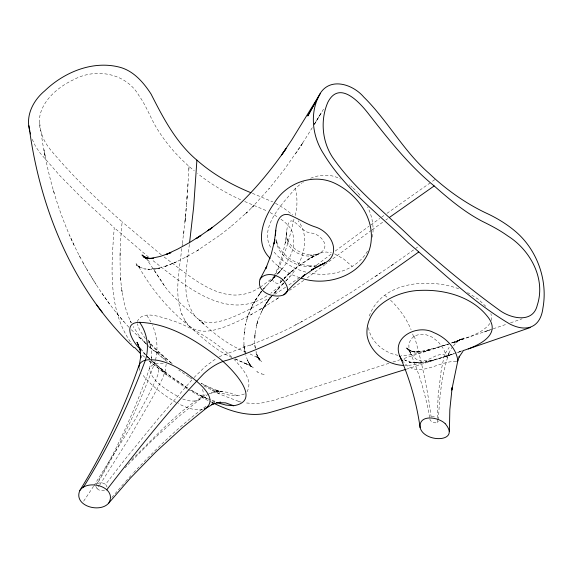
<?xml version="1.0" encoding="UTF-8"?>
<svg xmlns="http://www.w3.org/2000/svg" width="573" height="573" viewBox="0 0 573 573"><rect width="100%" height="100%" fill="white"/><g stroke="black" fill="none" stroke-linecap="round" stroke-linejoin="round"><path stroke-width="0.43" stroke-dasharray="2.87 2.15" d="M429.836 419.013C430.273 422.931 440.014 425.338 437.228 418.67M437.228 417.918L438.13 395.95L441.174 370.795L444.376 354.773L449.168 347.396M120.044 256.124L120.667 238.984L122.113 221.83C99.824 202.068 78.143 181.541 58.518 159.101C51.706 151.272 44.049 143.408 41.514 132.993C32.367 109.558 53.597 89.008 73.208 79.891C95.526 67.535 126.017 72.95 139.01 95.677C147.046 106.771 151.1 120.115 158.821 131.41C168.355 146.437 180.617 159.588 194.311 170.883M120.108 252.557C119.879 276.143 120.574 300.846 131.088 322.477L130.078 320.35L131.324 322.971M438.495 419.787C439.348 396.91 441.84 373.711 449.375 351.987L447.291 357.745L443.416 348.756L438.674 342.332L432.479 337.296L425.596 334.546L419.837 334.274L414.702 335.893L411.013 339.037L408.864 343.786L408.986 349.387L411.364 354.58L416.17 359.113L418.842 360.503L421.463 361.097L426.283 360.388L436.54 355.582L440.587 354.401L444.576 354.859L447.241 357.43L449.347 352.08L452.319 347.045M188.868 169.314L189.026 166.356L187.686 188.639M187.98 184.212L187.357 193.216M187.579 190.215L186.87 199.884L187.249 194.727M187.142 196.231L186.318 206.817M185.953 211.208L186.691 202.276M186.189 208.328L184.893 222.646L185.666 214.417L185.237 218.993M185.093 220.526L182.092 246.068M32.224 139.296L35.54 146.344L40.003 152.919L60.351 176.169L83.3 199.425L114.249 227.732C111.269 266.61 107.559 310.688 131.912 344.001M183.654 234.171L184.141 229.759M151.186 361.162L149.395 368.747C152.153 382.893 168.684 390.643 179.843 397.755M151.279 360.367L151.752 356.399L151.738 358.061L151.58 351.657L150.448 345.29L150.799 346.772L148.751 340.806L150.405 344.394L148.443 340.742M137.276 321.596C142.899 308.546 164.079 318.516 174.328 321.174C195.644 329.303 215.469 341.551 232.015 357.266M182.185 245.351L182.407 243.769M181.727 248.532C179.256 273.493 171.177 304.872 189.104 325.93C199.841 335.062 215.19 330.42 226.951 326.066C245.366 318.824 262.298 308.381 278.815 297.616M189.334 244.449C186.941 268.314 179.607 297.509 196.353 317.75M372.457 237.186C374.183 226.887 372.228 216.143 367.58 206.839M155.534 359.987C158.241 348.334 157.109 335.821 152.26 324.877M295.174 215.534C297.58 206.688 297.437 197.255 295.389 188.352L301.935 182.93M155.154 361.491C140.063 403.879 120.502 444.691 97.496 483.361L96.529 484.149M369.27 316.024C382.134 280.82 429.499 277.69 459.954 289.207M491.312 320.522L491.77 317.177L490.86 313.603M438.374 421.184L437.22 422.423M293.978 219.137C289.53 238.053 284.58 257.177 275.448 274.524M248.331 314.419L252.944 304.134L246.863 319.39L247.916 315.752L245.616 324.547L245.774 323.752L244.205 333.099L244.47 330.435L243.84 338.958L244.105 347.439L243.704 344.337L245.581 354.544M280.691 280.025C282.052 286.915 268.723 282.066 273.715 276.852M274.08 276.064L278.786 265.858L278.371 266.853L282.733 253.939L285.734 240.502L285.275 243.131L286.658 231.392C289.494 206.874 299.88 233.053 311.039 232.982C321.181 234.113 331.824 247.199 319.089 253.595M251.01 308.381L256.446 298.411L253.71 302.988L260.285 292.975L255.343 300.309L255.751 299.686M272.992 278.428L275.047 275.291M96.257 484.514C117.73 447.792 135.536 408.964 149.395 368.747C151.659 362.967 159.559 363.167 164.78 363.654M367.494 251.16C356.041 270.707 330.6 277.49 309.434 272.941M314.255 124.456L324.676 107.301M314.556 123.947L321.324 112.745L314.226 124.506M312.292 127.686L300.889 145.814M489.979 323.408C480.726 335.212 464.474 337.826 451.295 343.112M99.852 484.772L127.729 440.465L151.644 399.087L162.589 378.388L165.289 370.624L166.206 363.891L166.815 363.984M93.578 486.276L83.443 501.49M94.036 485.589C116.004 449.569 141.001 414.494 157.604 375.587C159.946 369.664 157.331 362.91 150.885 361.341M104.544 490.116C101.536 491.369 93.535 489.686 99.408 485.446M295.632 153.679L303.174 142.405L284.301 169.536L268.837 189.018L269.167 188.624L251.468 207.978L253.86 205.607L244.958 214.309L247.321 212.031L231.607 226.013L231.936 225.748L220.111 235.095L220.433 234.851L197.341 250.566L199.447 249.327L185.609 257.327L187.6 256.203L176.183 261.968L176.513 261.811L165.117 266.438L166.972 265.722L157.109 268.458L158.42 268.185L148.651 269.267L149.188 269.246L144.403 268.916L151.208 269.36L159.989 268.443L151.286 269.346M259.848 293.627L261.267 291.678M261.732 291.034L258.201 295.833L261.446 291.671M107.036 487.014L105.633 484.278L126.44 457.533L159.022 417.774L192.034 379.756M271.695 296.341L265.278 304.6L269.718 298.619L263.372 308.066L266.961 302.157L261.36 312.077L264.031 306.319L259.275 316.926L256.267 325.965L257.821 320.73L255.773 329.468L254.591 338.185L255.107 333.336L254.756 341.966L255.257 348.491M247.006 391.825C253.553 379.827 241.677 367.794 234.042 359.3M285.999 280.791C301.369 266.266 312.242 239.571 298.189 220.784M263.559 288.985L274.252 277.389L275.026 277.182M453.307 345.863L459.31 339.954L456.158 342.217L459.668 339.889L452.863 343.857M111.835 497.522L125.107 482.051M274.911 276.501L269.589 282.045C282.998 269.589 299.278 250.995 291.986 231.306C289.788 226.099 285.311 222.345 280.806 219.158M277.239 274.181L282.224 268.701L277.167 274.145M261.467 291.328L260.429 292.509L261.575 291.206M263.537 288.95L264.568 287.761M262.155 290.554L266.739 285.325M125.673 481.413L132.499 473.85M125.165 467.797L126.927 465.82M194.032 377.521L205.335 366.512L216.587 358.254M282.066 280.641L279.918 282.99L283.391 279.309M274.467 293.054L285.225 281.615M285.827 280.963L290.01 276.43M282.238 284.853L283.85 283.112M133.659 472.61C156.221 448.716 179.893 425.453 206.373 405.942M283.972 278.693L286.285 276.236L284.272 278.356C294.687 267.763 307.042 259.125 320.457 252.765M131.797 459.661C155.419 436.92 177.673 410.877 206.194 394.203M277.275 274.037L280.827 270.334M128.101 464.502L152.153 440.351L177.745 417.309L200.278 398.987C203.666 396.91 204.067 392.211 202.176 388.967M284.265 278.356L293.577 269.819L287.589 274.703L298.54 265.915L314.649 255.701L307.916 259.383L321.868 252.485L326.345 252.02L331.395 252.8M295.389 188.352C283.019 203.193 257.907 227.782 271.33 248.489M283.857 282.876L270.821 293.269M274.653 276.487L261.138 286.593M325.858 263.952L327.033 263.057M331.137 254.161L314.14 266.968M325.271 264.397L307.364 277.747M328.795 261.725L371.548 230.224M335.248 251.046L368.955 226.278M415.59 248.481L417.574 247.042M413.613 249.914L390.07 266.552M370.752 224.981L379.756 218.514M372.142 229.794L384.082 221.242M303.783 280.34L289.501 290.418M381.554 217.224L384.555 215.083M386.954 213.371L430.058 182.966M385.873 219.968L387.663 218.685M299.536 277.554L287.94 285.619M413.513 336.638L412.667 333.93M434.843 179.636L431.856 181.713M393.859 263.917L352.739 291.421L317.721 312.786M375.415 276.537L380.078 273.378M285.633 287.188L273.579 295.095M276.272 299.292L279.151 297.394M302.795 182.357L303.647 181.813M271.294 296.535C257.485 305.123 243.31 313.41 227.954 318.932C218.22 322.248 205.972 325.314 197.069 318.344M266.416 305.545L259.376 309.807M266.932 295.783C225.733 323.007 182.844 283.578 151.501 259.483M97.496 483.361L101.571 482.588L105.633 484.278M414.329 336.107C421.893 362.451 427.716 389.69 431.132 417.029M259.906 287.338C225.003 310.516 190.315 275.978 163.441 256.532M208.629 394.102L200.278 398.987C194.942 402.404 188.159 401.093 182.608 398.944M273.83 277.597L274.266 277.382M320.142 311.375L301.076 321.983M250.924 314.627L252.378 313.825M244.413 393.98C229.966 399.302 215.14 390.435 202.419 384.154M219.273 356.685C246.111 346.156 273.88 337.339 299.149 323M295.331 324.991L303.017 320.944M318.617 253.839C304.012 261.367 282.539 248.947 286.658 231.392L286.729 236.499L287.646 240.266L287.001 238.583C290.883 248.532 301.642 254.484 311.956 255.178L310.172 255.114L318.144 254.233L315.53 255.049L319.541 253.345M310.623 178.275C319.992 174.249 331.309 173.884 340.333 179.034M173.497 263.165L175.417 262.405L165.117 266.438M250.064 345.34L254.433 343.628M461.652 350.848L456.788 352.66M483.941 331.996L490.581 329.676L450.543 343.406M451.338 342.983L464.739 338.464M455.95 352.954L442.514 357.38L425.324 361.957L433.424 360.059L421.685 362.358L414.207 362.945L422.673 362.337L415.754 362.68L409.158 362.079L417.302 362.996L409.158 362.079M510.579 322.821L522.118 318.803M209.324 393.708L219.015 391.244L208.866 393.214M461.15 351.285L457.583 352.51M486.642 331.051L492.422 329.067M493.246 328.78L507.284 323.96M457.261 352.631L461.494 351.213M450.908 354.744L453.873 353.763L406.909 369.041M448.265 344.044L423.175 351.285L430.695 349.494L420.26 351.528L413.921 352.087L421.527 351.493L410.805 351.321L417.903 352.151L413.477 351.614L408.936 350.232L411.987 351.478L406.085 347.926L410.304 351.084L406.952 348.055L409.91 351.5L408.112 348.993L410.411 353.075L409.688 351.564C419.25 373.023 425.961 395.699 429.829 418.863M446.961 344.552L448.451 344.065M445.465 345.046C430.917 349.423 416.378 355.317 400.993 355.554M449.776 343.664L402.59 358.942M450.156 354.995C435.358 359.629 420.446 365.159 404.76 365.445M388.866 363.318L271.86 400.871L260.106 403.285L255.701 403.664L244.9 402.862M392.906 362.029L401.78 359.199M431.627 416.85L433.818 416.757L436.16 417.567M202.684 409.416C194.175 410.948 185.788 407.403 178.332 403.643M316.532 266.008C298.784 269.876 277.318 257.786 275.792 238.683M316.862 265.671L309.807 266.015L311.196 266.065C296.728 265.141 282.031 256.353 276.795 242.429L277.296 243.733L275.928 238.16M456.244 361.52C438.452 360.388 418.025 380.006 403.335 361.728M214.61 402.282L212.125 402.246L214.581 402.325M398.034 355.317C383.76 352.853 370.029 341.336 368.289 326.46M264.203 374.678L259.555 373.13M212.067 400.477L216.193 401.487M203.83 385.916L221.45 394.833L239.335 401.659M411.228 362.308L405.018 360.41L407.389 361.384L403.399 359.307M238.604 401.48L242.565 402.468M143.35 268.393L143.787 268.508M305.846 272.096C293.247 268.78 281.701 261.474 273.486 251.332M299.693 277.697C288.656 274.166 278.535 267.727 270.807 259.075M142.34 268.1L140.099 267.24M261.259 373.825L261.847 374.033M210.42 399.868L202.434 396.452M215.033 401.995L211.222 400.506M252.378 193.302L272.727 201.861M244.714 201.517L267.541 211.179M334.625 253.882L343.564 258.939L352.166 266.452M235.016 358.927L247.55 364.407L242.988 362.387M249.234 365.144L244.671 363.132L252.292 367.049L250.064 365.581L253.223 367.887L249.276 364.127L251.504 366.727L249.9 364.757M235.195 358.999L242.207 362.115M200.321 395.664L208.221 399.209L197.807 394.031M240.681 199.769C225.318 192.829 210.814 183.99 197.585 173.54M212.196 390.442L219.889 394.131M212.662 402.697L204.719 398.901L188.08 389.368M246.089 352.087C228.111 345.275 213.213 332.963 199.275 320.063L204.54 324.554L182.035 304.85L170.482 293.412L165.554 287.481L146.573 258.953M250.043 353.978L258.745 358.132L255.809 356.27L260.386 359.658L257.829 357.359L261.41 361.499L257.492 356.091L255.809 352.502L259.347 360.374L255.995 351.364M231.958 357.559C215.742 350.196 202.441 338.056 189.412 326.195M257.384 371.977L256.826 371.633L259.01 372.865M202.111 396.287L190.365 389.769L196.124 393.107M237.466 395.764L228.412 392.376L217.11 391.137L222.317 391.753L214.918 389.941L219.122 391.252L207.383 386.438L200.471 382.843M467.554 292.545L478.362 299.285L486.943 307.472M138.859 266.595L139.998 267.383L136.417 265.113L137.986 266.144M270.084 212.497L277.969 217.181M189.398 326.187C168.534 309.692 151.394 289.215 138.38 266.073L139.425 267.484L138.401 266.388M275.498 203.3L284.129 208.45L292.617 214.868M197.57 393.902L196.603 393.379M201.961 383.903L201.259 383.516M176.319 402.568C163.391 394.962 150.986 385.679 141.789 373.711M138.294 266.338L138.695 266.56M148.249 345.813C152.826 352.345 163.785 352.667 165.905 360.897M187.321 387.9L169.322 375.437L151.995 360.94M157.081 352.488L155.104 351.213M187.572 388.021L171.642 377.184L159.466 367.508L165.676 373.231L151.043 360.03M189.441 377.342L192.807 379.484M187.342 388.938L167.309 375.401L149.188 360.904M188.768 376.912L178.733 370.086M407.074 348.663L410.304 351.084M167.223 361.627L150.656 347.897L131.238 329.647M384.719 295.303L388.2 298.11M349.208 184.814L350.017 185.444M161.257 254.813L122.113 221.83M167.309 375.401L149.087 360.804M171.85 363.597L172.287 363.948M138.981 266.689L139.669 267.233L136.03 263.752L138.766 266.646M171.406 363.246L158.399 352.073L148.343 342.031M150.649 347.883L151.58 348.635M160.504 356.32L161.529 357.144M163.369 358.619L164.415 359.464M148.557 257.112L114.249 227.732M350.819 186.096L352.402 187.435M171.463 363.067L156.257 349.559L151.673 344.774L148.099 339.975M144.668 357.129L141.818 354.73M149.367 261.56L146.975 259.397M97.188 488.812L95.798 486.312M353.176 188.116L357.495 192.363M138.824 337.074L142.011 339.99M144.109 341.959L146.316 343.986M149.854 358.963L147.304 356.535M390.514 300.195C399.317 308.475 406.429 318.567 411.092 329.726M147.49 356.685L149.804 358.899M145.284 354.529L141.703 350.769M146.337 355.582L149.754 359.042M143.601 352.803L145.435 354.658M146.043 355.281L149.711 358.999M145.886 343.549L139.382 336.05L133.23 326.581M147.512 356.685L150.319 359.615M128.896 327.197C112.043 309.313 98.205 288.856 85.85 267.677M358.168 193.101L360.768 196.159M116.863 313.402L124.148 321.954M145.399 338.586L139.705 330.342L137.319 323.781M140.908 348.828L145.277 354.25M250.902 365.997L247.457 360.202L250.738 365.975L247.715 361.047L248.918 363.06M101.965 293.347L110.116 304.807M146.91 315.501L150.9 322.012M184.685 320.601L185.745 322.191L184.606 320.479M154.574 270.714L165.554 287.481M89.868 274.438L96.128 284.473M39.695 123.209L42.717 143.687L45.417 157.475L43.949 149.782C51.491 192.299 65.902 233.848 87.841 271.115M79.196 255.68L80.277 257.664M82.892 262.455L84.002 264.497M74.053 245.223L69.684 235.546M139.869 370.359L139.117 368.188M247.557 360.403L245.831 355.346M181.462 313.632L181.856 314.749M53.389 190.437L54.786 195.049M255.307 348.047L254.799 345.569L255.092 347.847M245.244 354.143L244.048 346.558L245 352.904M121.884 290.361L122.063 291.657L121.526 287.574M120.595 277.447L120.867 281.042M279.932 286.808L266.975 301.62L279.932 286.808M457.032 341.1L455.592 341.923L463.421 338.049L457.032 341.1M460.019 339.732L453.608 342.346L461.566 339.202L460.019 339.732M217.203 391.524L215.799 391.667L221.45 391.438L217.203 391.524M158.843 353.534L156.945 352.402L158.843 353.534"/><path stroke-width="0.86" d="M449.411 431.576L449.834 409.623L452.147 387.541L451.746 390.063L457.848 360.646C456.165 347.79 445.436 337.218 433.689 332.562C418.319 324.06 391.796 336.337 399.646 355.876C409.759 378.66 416.614 402.855 420.095 427.537C424.113 443.201 461.279 442.6 445.228 423.683M29.896 131.253C25.219 116.047 33.012 100.576 44.723 90.871C64.133 72.155 92.847 60.179 119.743 67.227C133.602 70.894 143.515 82.448 151.028 93.986C163.205 117.952 175.947 142.534 196.911 160.161L193.674 206.882L189.563 242.845M319.677 265.184C343.485 257.986 333.479 232.208 314.598 226.722C305.581 223.721 297.716 218.22 288.942 214.746C277.425 211.967 275.327 227.474 275.584 235.732M275.785 230.282L274.08 243.955L274.818 239.693L271.144 254.577L265.729 268.766L266.774 266.287L260.085 279.108C253.144 299.822 302.523 303.239 282.869 279.767M318.509 96.593C309.635 115.023 312.736 137.233 323.752 154.065C345.204 189.341 379.326 214.61 408.556 243.045C441.203 271.043 472.439 301.792 509.547 323.852C525.885 332.369 540.461 328.207 542.953 307.909C548.06 279.896 536.808 249.069 514.79 230.883C505.995 223.534 496.089 217.604 485.675 212.862C464.689 202.821 445.558 189.09 428.74 173.06C403.371 150.928 387.613 120.523 363.783 97.073C352.366 83.543 327.806 76.066 318.509 96.593L307.751 115.975L320.407 93.406L291.714 139.998L281.665 154.903L286.049 148.608C264.44 179.843 238.798 208.672 207.713 230.769L212.59 227.338L196.109 238.662L200.879 235.489L189.176 242.773L177.623 249.119L166.371 254.333L170.94 252.657L160.154 256.453L150.584 258.43L153.714 258.222M260.085 279.108C265.335 271.717 276.723 274.381 282.725 279.638M79.883 490.424C88.163 478.519 117.565 487.2 108.841 502.972C100.125 513.566 73 505.873 79.883 490.424C104.121 451.058 123.926 409.036 139.017 365.338C141.832 358.225 151.809 359.572 157.962 360.41C168.491 362.38 178.053 367.673 186.848 373.582C195.064 379.691 220.82 398.414 204.984 408.707M83.486 487.15C108.397 447.162 128.911 404.502 145.32 360.36C149.467 347.711 147.368 333.149 139.583 322.312C121.111 322.42 133.108 342.869 140.184 349.072M106.714 489.872C137.642 449.912 168.963 409.939 204.002 373.481C210.778 367.329 218.678 362.136 227.703 360.052C297.788 337.053 359.149 294.522 418.655 252.056M463.02 351.213L459.037 357.122L459.453 356.191L457.813 360.739L456.982 361.398M108.841 502.972L130.257 478.24L155.591 452.197L182.715 427.429L206.925 407.668L214.596 403.177L211.795 404.388L220.555 402.053M283.843 294.758L293.025 285.146L304.714 274.718L302.2 276.874L314.613 268.271L324.819 262.907L311.54 269.883L314.613 268.271M389.454 217.411L434.176 185.939C449.16 199.16 464.667 212.196 482.502 221.429C491.204 225.69 499.821 230.217 507.699 235.883C530.247 250 545.983 278.643 537.302 305.087C533.012 323.888 510.536 318.466 499.455 310.186C469.029 288.269 440.236 264.16 412.324 239.142C385.07 212.468 353.892 188.503 332.247 156.823C322.005 140.808 320.278 119.843 327.792 102.409C339.008 80.184 358.784 101.435 367.809 112.917C388.1 138.852 408.513 164.938 434.176 185.939M204.26 408.979L204.625 408.843M462.869 350.676C475.783 346.694 501.067 336.244 489.077 318.602C474.057 297.566 446.324 289.508 421.456 290.353C396.709 290.454 364.285 306.906 367.1 335.577C370.036 352.474 386.99 364.894 403.707 365.431M468.263 348.95L530.254 327.57M406.078 369.306C360.653 382.965 316.045 399.395 270.427 412.324C251.339 417.717 231.449 412.051 214.245 403.449M216.838 402.547L225.59 402.862L233.691 405.727C264.246 400.584 229.73 366.434 219.058 358.139C196.095 340.348 169.386 323.523 139.583 322.312M150.584 258.43L151.215 258.38L146.803 258.086L149.711 258.638L143.157 256.661L145.879 258.129M233.691 405.727L225.991 405.097L216.673 402.583M301.269 278.184C329.203 287.897 368.403 273.35 371.175 240.782C373.575 216.214 356.248 193.531 334.811 183.288C312.958 172.817 285.791 183.081 273.894 203.702C262.943 219.022 254.305 243.167 270.141 258.316M250.91 192.714C231.385 184.75 212.762 174.142 196.911 160.161M145.692 258.273L142.018 254.985L145.836 258M445.071 423.54C438.445 417.044 418.72 413.892 420.095 427.537M144.432 257.141L145.664 258.244M134.154 347.782C73.022 290.096 39.551 208.121 28.987 125.781M140.163 353.226L134.755 347.532M146 258.172L145.026 256.955L146.058 258.287M402.353 360.546L402.676 360.947M96.679 304.929L102.18 312.213M401.752 359.715L402.045 360.131M401.465 359.3L399.646 355.876M138.408 345.104L136.968 342.26L140.765 350.984L140.249 349.616M30.197 132.614L30.534 133.96M138.96 367.293L140.851 355.74L140.836 357.796L139.833 347.868"/></g></svg>
